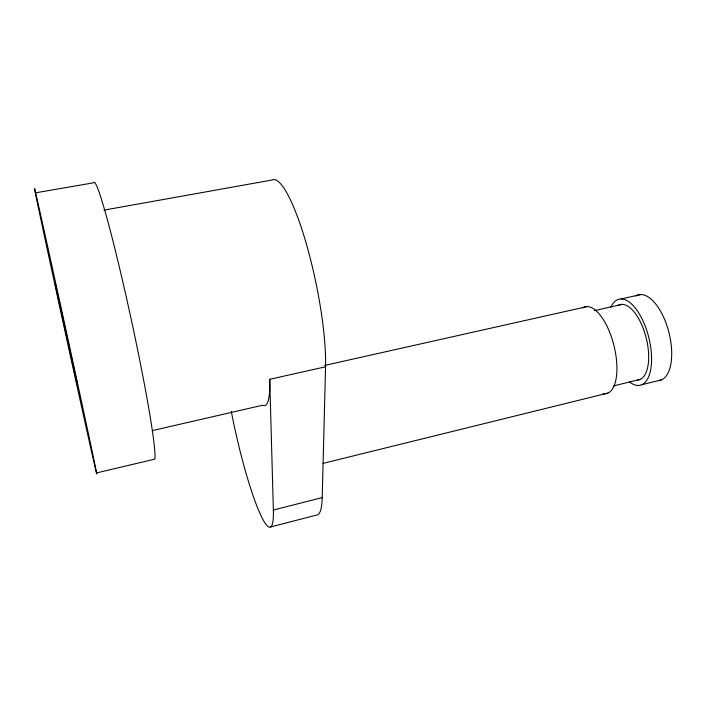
<?xml version="1.0" encoding="UTF-8"?>
<svg xmlns="http://www.w3.org/2000/svg" width="707" height="707" viewBox="0 0 707 707"><rect width="100%" height="100%" fill="white"/><g stroke="black" fill="none" stroke-linecap="round" stroke-linejoin="round"><path stroke-width="1.06" d="M270.622 526.954L317.708 514.793A96.24 16.234 77.1 0 0 322.215 497.595L325.565 366.774A109.196 20.918 78.2 0 0 306.396 244.056A109.196 20.918 78.2 0 0 271.939 180.046L103.956 210.129M231.286 411.368A97.283 12.646 77.2 0 0 258.939 511.09A97.283 12.646 77.2 0 0 273.362 510.039L322.215 497.595M323.028 463.385L607.976 393.065M641.823 384.714L661.46 379.862M613.773 385.863L640.206 379.376M96.753 472.877L154.824 459.135A142.222 7.317 77.8 0 0 128.312 306.087A142.222 7.317 77.8 0 0 93.589 182.804L35.35 192.861M152.367 430.598L262.633 405.226A110.539 16.349 78.1 0 0 269.721 379.314L325.565 366.774M594.622 310.594L622.151 304.381M324.548 365.457L587.278 306.555M621.179 298.955L640.86 294.536M269.721 379.314L273.362 510.039M617.821 305.592A38.77 17.242 76 0 1 645.906 336.806A38.77 17.242 76 0 1 637.573 380.057M610.892 307.174A44.311 19.716 76 0 1 648.796 337.486A44.311 19.716 76 0 1 629.495 381.921M635.77 296.003A44.099 20.335 75.9 0 1 668.619 331.265A44.099 20.335 75.9 0 1 658.35 380.631M582.612 307.925A44.682 18.638 76.1 0 1 614.171 346.457A44.682 18.638 76.1 0 1 603.106 393.631M77.363 384.829L54.934 282.447L77.363 384.829M46.494 245.691A144.051 0.592 77.7 0 0 96.47 472.294A144.051 0.592 77.7 0 0 55.305 281.253A144.051 0.592 77.7 0 0 46.494 245.691"/></g></svg>
